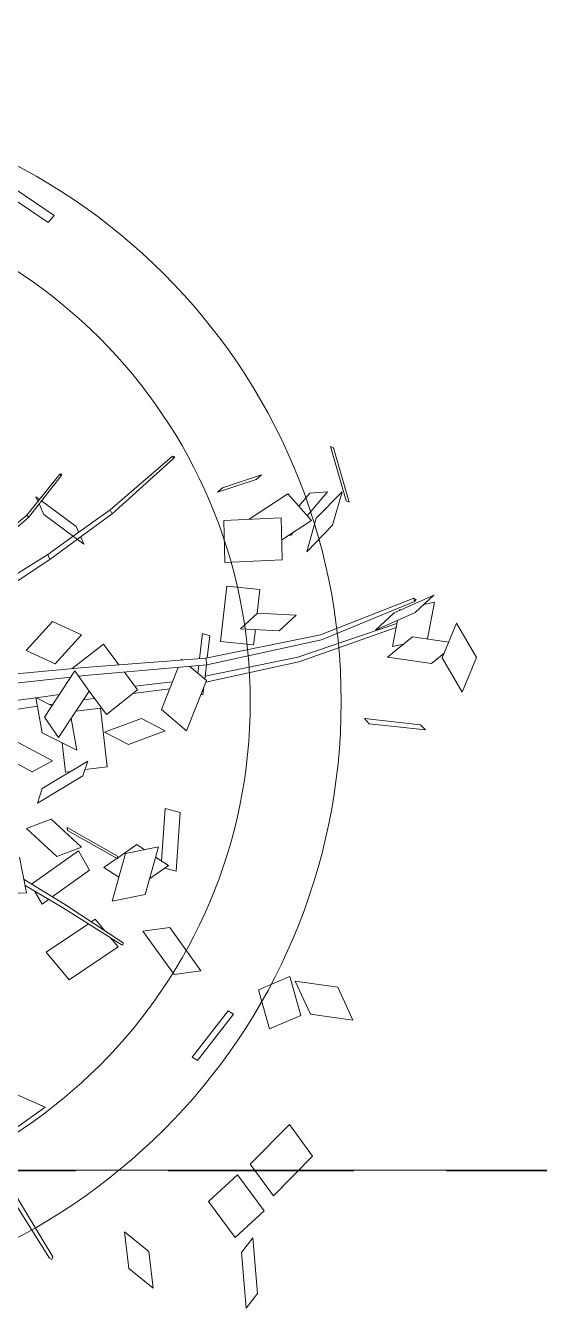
# Model space of a CAD drawing. Header units: centimetres. Extents: x 5488 to 20269, y -31398 to -19684.
# Drawn here: x 6739.43 to 6757, y -24026.09 to -23981.96 of the extents above; entities that cross this region are included whole.
import ezdxf

# ---------------------------------------------------------------- set-up
doc = ezdxf.new("R2010")
doc.units = ezdxf.units.CM
doc.linetypes.add('HIDDEN', pattern=[9.525, 6.35, -3.175])
for name, color, linetype, lineweight in [('xxx_Auto_FURNISHED-01', 252, 'Continuous', 0), ('xxx_Auto_Kaplama_Ahşap Tarama', 16, 'Continuous', 5), ('xxx_Auto_Merdiven_Merdiven', 163, 'Continuous', 15), ('xxx_Auto_Tefris_Silik', 252, 'Continuous', 13), ('xxx_Auto_Tefris_Tefris', 32, 'Continuous', 15)]:
    doc.layers.add(name, color=color, linetype=linetype, lineweight=lineweight)
doc.layers.add('xxx_Auto_LANDSCAPE', color=7, linetype='Continuous', lineweight=0, true_color=0x496639)

# ---------------------------------------------------------------- blocks, each defined once
blk = doc.blocks.new('agac0001')
at = {"layer": 'xxx_Auto_LANDSCAPE', "linetype": 'Continuous'}
for points in [[(-7.27, 62.26), (-9.94, 60.54)], [(-4.12, 61.14), (-7.27, 62.26)], [(-6.79, 59.42), (-4.12, 61.14)], [(-9.94, 60.54), (-6.79, 59.42)], [(-4.57, 57.29), (-5.58, 60.2)], [(-6.42, 59.65), (-7.08, 58.43)], [(-4.96, 58.49), (-2.04, 59.64)], [(-2.61, 57.88), (-1.46, 59.7)], [(-1.46, 59.7), (-2.3, 56.13)], [(-2.04, 59.64), (-2.07, 58.73)], [(-7.08, 58.43), (-5.87, 54.9)], [(-4.96, 58.42), (-4.96, 58.49)], [(-3.45, 54.31), (-2.61, 57.88)], [(-1.67, 58.01), (-3.4, 49.7)], [(-1.38, 57.99), (-2.97, 49.69)], [(-1.67, 58.01), (-1.54, 58.16)], [(-1.38, 57.99), (-1.67, 58.01)], [(-1.54, 58.16), (-1.57, 58.01)], [(-1.54, 58.16), (-1.38, 57.99)], [(-11.98, 56.59), (-12.48, 56.92)], [(-12.48, 56.92), (-11.1, 52.36)], [(-10.6, 52.04), (-11.98, 56.59)], [(-5.87, 54.9), (-4.57, 57.29)], [(-2.15, 56.62), (-2.19, 56.6)], [(-2.15, 56.78), (-2.15, 56.62)], [(-5.08, 55.48), (-5.04, 56.43)], [(-2.98, 56.3), (-5.08, 55.48)], [(-3.54, 56.07), (-4.88, 47.48)], [(-3.24, 56.19), (-4.47, 47.47)], [(-2.3, 56.13), (-3.45, 54.31)], [(5.91, 52.39), (8.54, 53.7)], [(8.54, 53.7), (6.74, 51.16)], [(7.55, 54.12), (7.72, 53.91)], [(12.3, 53.67), (7.55, 54.12)], [(7.72, 53.91), (12.47, 53.46)], [(12.47, 53.46), (12.3, 53.67)], [(-11.1, 52.36), (-10.6, 52.04)], [(4.11, 49.85), (5.91, 52.39)], [(8.76, 52.51), (7.08, 50.45)], [(8.91, 51), (8.76, 52.51)], [(6.74, 51.16), (4.11, 49.85)], [(6.64, 50.72), (5.49, 47.96)], [(9.19, 49.19), (6.64, 50.72)], [(8.01, 49.9), (8.91, 51)], [(-3.4, 49.7), (-3.71, 39.82)], [(-2.97, 49.69), (-3.13, 39.86)], [(5.95, 49.08), (5.73, 48.8)], [(7.69, 45.59), (9.19, 49.19)], [(-2, 46.33), (-0.97, 47.98)], [(-0.97, 47.98), (-0.21, 44.81)], [(7.31, 48.25), (3.81, 47.69)], [(5.73, 48.8), (5.75, 48.59)], [(8, 43.47), (7.31, 48.25)], [(-4.88, 47.48), (-5.12, 39.47)], [(-4.47, 47.47), (-4.61, 39.51)], [(3.81, 47.69), (4.5, 42.91)], [(10.89, 46.8), (10.43, 43.39)], [(10.71, 43.88), (11.18, 47.29)], [(11.18, 47.29), (10.89, 46.8)], [(-34.26, 42.97), (-35.4, 46.4)], [(-35.4, 46.4), (-32.43, 45.66)], [(-32.43, 45.66), (-31.29, 42.23)], [(-1.24, 43.16), (-2, 46.33)], [(-0.21, 44.81), (-1.24, 43.16)], [(-0.22, 44.79), (1.72, 45.39)], [(1.72, 45.39), (2.5, 42.69)], [(-2.77, 44.01), (-1.53, 44.39)], [(-1.99, 41.31), (-2.77, 44.01)], [(4.5, 42.91), (8, 43.47)], [(10.43, 43.39), (10.71, 43.88)], [(-31.29, 42.23), (-34.26, 42.97)], [(2.5, 42.69), (-1.99, 41.31)], [(-34.82, 39.36), (-34.21, 42.16)], [(-34.21, 42.16), (-30.81, 41.86)], [(-30.81, 41.86), (-31.42, 39.05)], [(-48.71, 37.11), (-46.03, 40.96)], [(-46.03, 40.96), (-43.06, 39.52)], [(-1.36, 40.51), (-3.13, 39.97)], [(-1.05, 39.96), (-1.36, 40.51)], [(13.89, 40.28), (10.28, 34.34)], [(14.12, 40.21), (10.63, 34.24)], [(13.89, 40.28), (14.02, 40.4)], [(14.12, 40.21), (13.89, 40.28)], [(14.02, 40.4), (13.94, 40.27)], [(14.02, 40.4), (14.12, 40.21)], [(-43.06, 39.52), (-45.74, 35.67)], [(-31.42, 39.05), (-34.82, 39.36)], [(-5, 39.55), (-8.85, 37.12)], [(-5.51, 39.22), (-6.14, 39.03)], [(-3.57, 38.4), (-5, 39.55)], [(-3.7, 39.79), (-4.85, 39.43)], [(-4.27, 38.96), (-3.64, 39.16)], [(-3.13, 39.86), (-3.71, 39.82)], [(-3.71, 39.82), (-2.71, 29.57)], [(-3.13, 39.86), (-2.02, 29.65)], [(-3.07, 39.33), (-1.05, 39.96)], [(-6.14, 39.03), (-6.06, 38.88)], [(-45.74, 35.67), (-48.71, 37.11)], [(-8.85, 37.12), (-6.69, 35.39)], [(-6.69, 35.39), (-3.47, 37.42)], [(-2.84, 37.82), (-2.91, 37.87)], [(-2.9, 37.78), (-2.84, 37.82)], [(-49.83, 36.09), (-51.57, 33.28)], [(-46.43, 34.44), (-49.83, 36.09)], [(-33.06, 36.61), (-36.34, 32.9)], [(-35.98, 32.51), (-32.7, 36.21)], [(-32.7, 36.21), (-33.06, 36.61)], [(-5.12, 36.38), (-4.94, 33.26)], [(-4.59, 36.72), (-4.35, 33.53)], [(-15.53, 35.33), (-20.31, 34.09)], [(-14.97, 34.14), (-15.53, 35.33)], [(-9.1, 32.09), (-8.52, 35.35)], [(-8.52, 35.35), (-7.13, 33.58)], [(-57.61, 33.09), (-56.56, 34.26)], [(-56.56, 34.26), (-51.89, 34.74)], [(-51.89, 34.74), (-52.93, 33.57)], [(-48.17, 31.63), (-46.43, 34.44)], [(-28.95, 34.59), (-28.84, 32.31)], [(-24.89, 32.68), (-28.95, 34.59)], [(-20.31, 34.09), (-19.89, 33.19)], [(-19.24, 33.02), (-14.97, 34.14)], [(-4.71, 33.71), (-6.25, 30.74)], [(-3.03, 32.89), (-4.71, 33.71)], [(10.28, 34.34), (8.7, 31.06)], [(10.63, 34.24), (9.01, 30.77)], [(10.63, 34.24), (10.28, 34.34)], [(35.88, 34.16), (35.4, 33.55)], [(39.29, 30.73), (35.88, 34.16)], [(-52.93, 33.57), (-57.61, 33.09)], [(-51.57, 33.28), (-48.17, 31.63)], [(-36.34, 32.9), (-35.98, 32.51)], [(-24.78, 30.4), (-24.89, 32.68)], [(-18.03, 33), (-21.76, 31.16)], [(-19.74, 33.53), (-20.54, 31.76)], [(-18.83, 32.6), (-19.74, 33.53)], [(-18.08, 30.15), (-18.03, 33)], [(-7.13, 33.58), (-7.71, 30.32)], [(35.4, 33.55), (38.81, 30.12)], [(-28.84, 32.31), (-24.78, 30.4)], [(-17.5, 31.24), (-18.05, 31.8)], [(-7.71, 30.32), (-9.1, 32.09)], [(-0.38, 31.59), (-2.33, 32.54)], [(-1.92, 28.62), (-0.38, 31.59)], [(8.2, 31.53), (8.85, 31.37)], [(11.27, 28.66), (8.2, 31.53)], [(-21.76, 31.16), (-21.81, 28.32)], [(-18.3, 29.46), (-17.5, 31.24)], [(-6.25, 30.74), (-4.06, 29.67)], [(8.7, 31.06), (7.44, 28.47)], [(9.01, 30.77), (7.9, 28.37)], [(9.25, 31.28), (9.79, 31.15)], [(9.79, 31.15), (12.44, 28.68)], [(14.22, 30.7), (11.26, 27.35)], [(14.37, 30.62), (11.49, 27.24)], [(14.22, 30.7), (14.33, 30.77)], [(14.37, 30.62), (14.22, 30.7)], [(14.33, 30.77), (14.25, 30.68)], [(14.33, 30.77), (14.37, 30.62)], [(-21.81, 28.32), (-18.08, 30.15)], [(-18.89, 28.17), (-18.34, 29.39)], [(-18.39, 29.45), (-18.16, 29.46)], [(-15.26, 25.73), (-18.39, 29.45)], [(-18.16, 29.46), (-15.02, 25.74)], [(-5.64, 30.35), (-10.61, 29.99)], [(-10.61, 29.99), (-10.5, 28.12)], [(-4.06, 29.67), (-7.43, 26.43)], [(-5.51, 28.27), (-5.64, 30.35)], [(-4.76, 30), (-4.7, 29.05)], [(-2.16, 28.82), (-4.06, 29.67)], [(-2.71, 29.57), (-2.67, 29.05)], [(-2.02, 29.65), (-1.14, 20.25)], [(0.72, 29.92), (-1.27, 27.3)], [(2.27, 27.71), (0.72, 29.92)], [(-25.63, 28.53), (-25.44, 28.58)], [(-25.54, 28.39), (-25.63, 28.53)], [(-25.54, 28.39), (-21.57, 24.11)], [(-25.44, 28.58), (-21.4, 24.39)], [(-19.93, 29.24), (-18.89, 28.17)], [(-9.85, 28.48), (-11.4, 24.29)], [(-10.99, 27.85), (-9.85, 28.48)], [(-5.52, 25.59), (-2.16, 28.82)], [(-2.62, 28.39), (-2.01, 20.57)], [(7.44, 28.47), (5.13, 22.92)], [(7.9, 28.37), (6.14, 23.88)], [(7.9, 28.37), (7.44, 28.47)], [(12.22, 28.44), (11.27, 28.66)], [(12.86, 28.28), (12.46, 28.38)], [(12.59, 28.54), (12.86, 28.28)], [(-27.65, 23.54), (-25.69, 28.1)], [(-25.69, 28.1), (-24.83, 27.62)], [(-24.15, 27.25), (-23.05, 26.64)], [(-12.53, 23.66), (-10.99, 27.85)], [(-6.05, 27.75), (-8.76, 27.73)], [(-8.76, 27.73), (-6.79, 25.14)], [(-3.88, 27.17), (-3.78, 25.19)], [(-1.27, 27.3), (0.28, 25.09)], [(0.28, 25.09), (2.27, 27.71)], [(11.26, 27.35), (9.71, 24.67)], [(11.49, 27.24), (10.05, 24.67)], [(11.49, 27.24), (11.26, 27.35)], [(-23.05, 26.64), (-23.21, 26.27)], [(-20.53, 23.43), (-18.9, 26.94)], [(-17.12, 26.31), (-19.16, 21.91)], [(-18.9, 26.94), (-17.12, 26.31)], [(-17.25, 24.43), (-16.86, 26.61)], [(-16.86, 26.61), (-14.07, 24.54)], [(-10.43, 26.91), (-10.4, 26.46)], [(-10.4, 26.46), (-7.93, 26.64)], [(-7.43, 26.43), (-5.52, 25.59)], [(-3.76, 25.16), (-4.69, 26.39)], [(-4.57, 26.5), (-4.56, 26.21)], [(-54.5, 25.71), (-51.4, 25.93)], [(-52.49, 24), (-54.5, 25.71)], [(-51.4, 25.93), (-49.39, 24.22)], [(-23.33, 26), (-25.02, 22.07)], [(-15.02, 25.74), (-15.26, 25.73)], [(-9.87, 23.71), (-9.25, 25.56)], [(-9.25, 25.56), (-6.39, 21.98)], [(-6.79, 25.14), (-3.76, 25.16)], [(-4.51, 25.16), (-4.36, 21.25)], [(-3.78, 25.16), (-3.57, 21.12)], [(-49.39, 24.22), (-52.49, 24)], [(-21.57, 24.11), (-19.17, 21.36)], [(-21.4, 24.39), (-18.66, 21.36)], [(-14.46, 22.36), (-17.25, 24.43)], [(-14.07, 24.54), (-14.46, 22.36)], [(-11.4, 24.29), (-12.53, 23.66)], [(-25.02, 22.07), (-27.65, 23.54)], [(-20.97, 22.49), (-20.69, 23.09)], [(-6.98, 20.1), (-9.87, 23.71)], [(-19.8, 22.08), (-20.97, 22.49)], [(-19.79, 21.36), (-16.72, 21.34)], [(-19.13, 16.74), (-19.79, 21.36)], [(-39.16, 16.72), (-37.84, 19.59)], [(-37.84, 19.59), (-36.08, 17)], [(-50.56, 17.77), (-50.34, 17.89)], [(-50.4, 17.61), (-50.56, 17.77)], [(-50.4, 17.61), (-43.44, 14.86)], [(-50.34, 17.89), (-43.33, 15.28)]]:
    blk.add_lwpolyline(points, dxfattribs=at)
blk = doc.blocks.new('A$C7365360F')
at = {"layer": 'xxx_Auto_FURNISHED-01'}
for radius in [17.28, 14.688]:
    blk.add_circle((0.264, 0.108), radius, dxfattribs=at)
at = {"layer": 'xxx_Auto_LANDSCAPE', "xscale": 0.338688, "yscale": 0.338688, "zscale": 0.2074463999999999}
blk.add_blockref('agac0001', (0.079, 0.033), dxfattribs=at)

msp = doc.modelspace()

# ---------------------------------------------------------------- hatches: boundary and pattern name
at = {"layer": 'xxx_Auto_Kaplama_Ahşap Tarama'}
h = msp.add_hatch(dxfattribs=at)
h.set_pattern_fill('AR-CONC', color=256, scale=0.5)
h.set_pattern_definition([(50, (809.53, -3617.59), (91.09233, -7.96954), [9.525, -104.775]), (355, (809.53, -3617.59), (-17.6217, 95.52842), [7.62, -83.8203]), (100.45144, (817.12, -3618.255), (73.47062, 87.55888), [8.095, -89.04512]), (46.1842, (809.53, -3592.19), (135.5395, -21.02116), [14.2875, -157.1625]), (96.63556, (820.83, -3593.94), (118.70207, 123.71306), [12.1425, -133.5678]), (351.18415, (809.53, -3592.19), (118.70207, 123.71306), [11.43, -125.72987]), (21, (822.23, -3598.54), (75.8072, -51.1326), [9.525, -104.775]), (326, (822.23, -3598.54), (30.901, 92.09398), [7.62, -83.82]), (71.45144, (828.55, -3602.8), (106.7082, 40.96138), [8.095, -89.04497]), (37.5, (809.53, -3617.59), (1.5443, 42.27752), [0, -82.804, 0, -85.09, 0, -84.1375]), (7.5, (809.53, -3617.59), (33.40983, 50.09029), [0, -48.514, 0, -80.899, 0, -32.0675]), (327.5, (781.21, -3617.59), (67.795298, -2.864372), [0, -31.75, 0, -99.06, 0, -131.445]), (317.5, (768.51, -3617.59), (74.06459, 12.71325), [0, -41.275, 0, -65.786, 0, -93.345])])
edge = h.paths.add_edge_path()
edge.add_line((9312.934, -27555.319), (9330.626, -27555.319))
edge.add_arc((9330.626, -27548.319), 7, 270, 349.5592)
edge.add_arc((-12655703.852, 2009176.564), 12827763.879, 350.8642093147, 350.8644691226)
edge.add_line((9346.746, -27492.157), (9332.45, -27492.157))
edge.add_line((9332.45, -27492.157), (9332.449, -27061.102))
edge.add_line((9332.449, -27061.102), (9346.746, -27061.102))
edge.add_arc((-12660642.429, -2064524.007), 12832765.905, 9.1355309233, 9.1357906395)
edge.add_arc((9330.626, -27004.939), 7, 10.4408, 90)
edge.add_line((9330.626, -26997.939), (9312.934, -26997.939))
edge.add_arc((9312.934, -27004.939), 7, 90, 170.4864)
edge.add_arc((10864.464, -27276.629), 1582.138, 170.069442, 189.930558)
edge.add_arc((9312.934, -27548.319), 7, 189.5136, 270)

# ---------------------------------------------------------------- linework, layer by layer
at = {"layer": 'xxx_Auto_Merdiven_Merdiven'}
msp.add_lwpolyline([(6911.294, -24180.682), (6911.29, -24021.146), (6608.87, -24021.146), (6608.873, -23931.099), (6438.873, -23931.099), (6438.873, -24021.099), (6144.235, -24021.099)], dxfattribs=at)
at = {"layer": 'xxx_Auto_Tefris_Silik', "linetype": 'HIDDEN'}
msp.add_lwpolyline([(6144.235, -24021.099), (6812.108, -24021.178)], dxfattribs=at)

# ---------------------------------------------------------------- block references
at = {"layer": 'xxx_Auto_Tefris_Tefris', "xscale": -1.2, "yscale": 1.2, "rotation": 280.6128426569576}
msp.add_blockref('A$C7365360F', (6729.42, -24005.445), dxfattribs=at)

doc.saveas('drawing.dxf')
